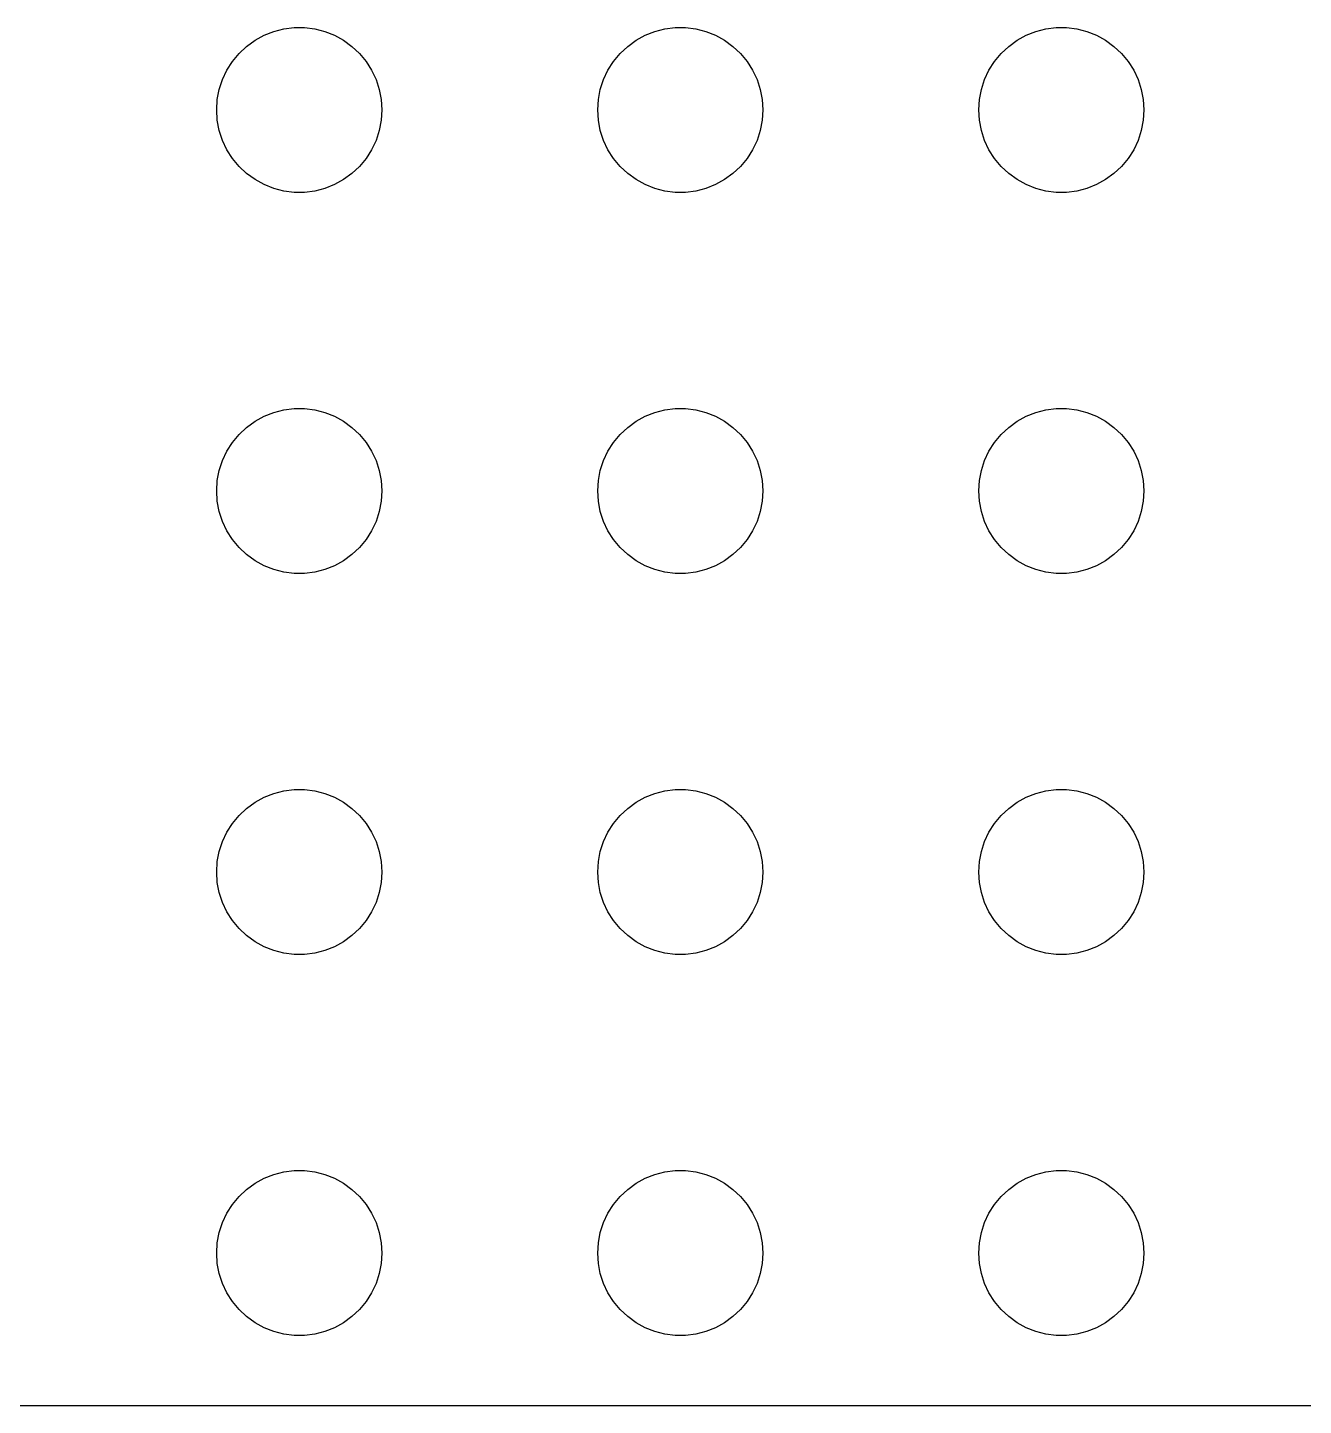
# Model space of a CAD drawing. Header units: metres. Extents: x 9 to 231, y 9 to 231.
# Drawn here: x 64.3 to 114.5, y 9 to 63.2 of the extents above; entities that cross this region are included whole.
import ezdxf

# ---------------------------------------------------------------- set-up
doc = ezdxf.new("R2010")
doc.units = ezdxf.units.M

msp = doc.modelspace()

# ---------------------------------------------------------------- linework, layer by layer
for p, q in [((73.2586, 62.7441), (73.6162, 62.9407)), ((73.6162, 62.9407), (73.9957, 63.0909)), ((73.9957, 63.0909), (74.391, 63.1924)), ((74.391, 63.1924), (74.7959, 63.2436)), ((74.7959, 63.2436), (75.2041, 63.2436)), ((75.2041, 63.2436), (75.609, 63.1924)), ((75.609, 63.1924), (76.0043, 63.0909)), ((76.0043, 63.0909), (76.3838, 62.9407)), ((76.3838, 62.9407), (76.7414, 62.7441)), ((88.2586, 62.7441), (88.6162, 62.9407)), ((88.6162, 62.9407), (88.9957, 63.0909)), ((88.9957, 63.0909), (89.391, 63.1924)), ((89.391, 63.1924), (89.7959, 63.2436)), ((89.7959, 63.2436), (90.2041, 63.2436)), ((90.2041, 63.2436), (90.609, 63.1924)), ((90.609, 63.1924), (91.0043, 63.0909)), ((91.0043, 63.0909), (91.3838, 62.9407)), ((91.3838, 62.9407), (91.7414, 62.7441)), ((103.259, 62.7441), (103.616, 62.9407)), ((103.616, 62.9407), (103.996, 63.0909)), ((103.996, 63.0909), (104.391, 63.1924)), ((104.391, 63.1924), (104.796, 63.2436)), ((104.796, 63.2436), (105.204, 63.2436)), ((105.204, 63.2436), (105.609, 63.1924)), ((105.609, 63.1924), (106.004, 63.0909)), ((106.004, 63.0909), (106.384, 62.9407)), ((106.384, 62.9407), (106.741, 62.7441)), ((72.6308, 62.2248), (72.9284, 62.5042)), ((72.9284, 62.5042), (73.2586, 62.7441)), ((76.7414, 62.7441), (77.0716, 62.5042)), ((77.0716, 62.5042), (77.3691, 62.2248)), ((87.6308, 62.2248), (87.9284, 62.5042)), ((87.9284, 62.5042), (88.2586, 62.7441)), ((91.7414, 62.7441), (92.0716, 62.5042)), ((92.0716, 62.5042), (92.3691, 62.2248)), ((102.631, 62.2248), (102.928, 62.5042)), ((102.928, 62.5042), (103.259, 62.7441)), ((106.741, 62.7441), (107.072, 62.5042)), ((107.072, 62.5042), (107.369, 62.2248)), ((72.152, 61.5657), (72.3707, 61.9103)), ((72.3707, 61.9103), (72.6308, 62.2248)), ((77.3691, 62.2248), (77.6293, 61.9103)), ((77.6293, 61.9103), (77.848, 61.5657)), ((87.152, 61.5657), (87.3707, 61.9103)), ((87.3707, 61.9103), (87.6308, 62.2248)), ((92.3691, 62.2248), (92.6293, 61.9103)), ((92.6293, 61.9103), (92.848, 61.5657)), ((102.152, 61.5657), (102.371, 61.9103)), ((102.371, 61.9103), (102.631, 62.2248)), ((107.369, 62.2248), (107.629, 61.9103)), ((107.629, 61.9103), (107.848, 61.5657)), ((71.9782, 61.1964), (72.152, 61.5657)), ((77.848, 61.5657), (78.0218, 61.1964)), ((86.9782, 61.1964), (87.152, 61.5657)), ((92.848, 61.5657), (93.0218, 61.1964)), ((101.978, 61.1964), (102.152, 61.5657)), ((107.848, 61.5657), (108.022, 61.1964)), ((71.7756, 60.4073), (71.8521, 60.8082)), ((71.8521, 60.8082), (71.9782, 61.1964)), ((78.0218, 61.1964), (78.1479, 60.8082)), ((78.1479, 60.8082), (78.2244, 60.4073)), ((86.7756, 60.4073), (86.8521, 60.8082)), ((86.8521, 60.8082), (86.9782, 61.1964)), ((93.0218, 61.1964), (93.1479, 60.8082)), ((93.1479, 60.8082), (93.2244, 60.4073)), ((101.776, 60.4073), (101.852, 60.8082)), ((101.852, 60.8082), (101.978, 61.1964)), ((108.022, 61.1964), (108.148, 60.8082)), ((108.148, 60.8082), (108.224, 60.4073)), ((71.75, 60), (71.7756, 60.4073)), ((78.2244, 60.4073), (78.25, 60)), ((86.75, 60), (86.7756, 60.4073)), ((93.2244, 60.4073), (93.25, 60)), ((101.75, 60), (101.776, 60.4073)), ((108.224, 60.4073), (108.25, 60)), ((71.7756, 59.5927), (71.75, 60)), ((78.25, 60), (78.2244, 59.5927)), ((86.7756, 59.5927), (86.75, 60)), ((93.25, 60), (93.2244, 59.5927)), ((101.776, 59.5927), (101.75, 60)), ((108.25, 60), (108.224, 59.5927)), ((71.8521, 59.1918), (71.7756, 59.5927)), ((71.9782, 58.8036), (71.8521, 59.1918)), ((78.1479, 59.1918), (78.0218, 58.8036)), ((78.2244, 59.5927), (78.1479, 59.1918)), ((86.8521, 59.1918), (86.7756, 59.5927)), ((86.9782, 58.8036), (86.8521, 59.1918)), ((93.1479, 59.1918), (93.0218, 58.8036)), ((93.2244, 59.5927), (93.1479, 59.1918)), ((101.852, 59.1918), (101.776, 59.5927)), ((101.978, 58.8036), (101.852, 59.1918)), ((108.148, 59.1918), (108.022, 58.8036)), ((108.224, 59.5927), (108.148, 59.1918)), ((72.152, 58.4343), (71.9782, 58.8036)), ((78.0218, 58.8036), (77.848, 58.4343)), ((87.152, 58.4343), (86.9782, 58.8036)), ((93.0218, 58.8036), (92.848, 58.4343)), ((102.152, 58.4343), (101.978, 58.8036)), ((108.022, 58.8036), (107.848, 58.4343)), ((72.3707, 58.0897), (72.152, 58.4343)), ((72.6308, 57.7752), (72.3707, 58.0897)), ((77.6293, 58.0897), (77.3691, 57.7752)), ((77.848, 58.4343), (77.6293, 58.0897)), ((87.3707, 58.0897), (87.152, 58.4343)), ((87.6308, 57.7752), (87.3707, 58.0897)), ((92.6293, 58.0897), (92.3691, 57.7752)), ((92.848, 58.4343), (92.6293, 58.0897)), ((102.371, 58.0897), (102.152, 58.4343)), ((102.631, 57.7752), (102.371, 58.0897)), ((107.629, 58.0897), (107.369, 57.7752)), ((107.848, 58.4343), (107.629, 58.0897)), ((72.9284, 57.4958), (72.6308, 57.7752)), ((77.3691, 57.7752), (77.0716, 57.4958)), ((87.9284, 57.4958), (87.6308, 57.7752)), ((92.3691, 57.7752), (92.0716, 57.4958)), ((102.928, 57.4958), (102.631, 57.7752)), ((107.369, 57.7752), (107.072, 57.4958)), ((73.2586, 57.2559), (72.9284, 57.4958)), ((73.6162, 57.0593), (73.2586, 57.2559)), ((73.9957, 56.9091), (73.6162, 57.0593)), ((76.3838, 57.0593), (76.0043, 56.9091)), ((76.7414, 57.2559), (76.3838, 57.0593)), ((77.0716, 57.4958), (76.7414, 57.2559)), ((88.2586, 57.2559), (87.9284, 57.4958)), ((88.6162, 57.0593), (88.2586, 57.2559)), ((88.9957, 56.9091), (88.6162, 57.0593)), ((91.3838, 57.0593), (91.0043, 56.9091)), ((91.7414, 57.2559), (91.3838, 57.0593)), ((92.0716, 57.4958), (91.7414, 57.2559)), ((103.259, 57.2559), (102.928, 57.4958)), ((103.616, 57.0593), (103.259, 57.2559)), ((103.996, 56.9091), (103.616, 57.0593)), ((106.384, 57.0593), (106.004, 56.9091)), ((106.741, 57.2559), (106.384, 57.0593)), ((107.072, 57.4958), (106.741, 57.2559)), ((74.391, 56.8076), (73.9957, 56.9091)), ((74.7959, 56.7564), (74.391, 56.8076)), ((75.2041, 56.7564), (74.7959, 56.7564)), ((75.609, 56.8076), (75.2041, 56.7564)), ((76.0043, 56.9091), (75.609, 56.8076)), ((89.391, 56.8076), (88.9957, 56.9091)), ((89.7959, 56.7564), (89.391, 56.8076)), ((90.2041, 56.7564), (89.7959, 56.7564)), ((90.609, 56.8076), (90.2041, 56.7564)), ((91.0043, 56.9091), (90.609, 56.8076)), ((104.391, 56.8076), (103.996, 56.9091)), ((104.796, 56.7564), (104.391, 56.8076)), ((105.204, 56.7564), (104.796, 56.7564)), ((105.609, 56.8076), (105.204, 56.7564)), ((106.004, 56.9091), (105.609, 56.8076)), ((72.9284, 47.5042), (73.2586, 47.7441)), ((73.2586, 47.7441), (73.6162, 47.9407)), ((73.6162, 47.9407), (73.9957, 48.0909)), ((73.9957, 48.0909), (74.391, 48.1924)), ((74.391, 48.1924), (74.7959, 48.2436)), ((74.7959, 48.2436), (75.2041, 48.2436)), ((75.2041, 48.2436), (75.609, 48.1924)), ((75.609, 48.1924), (76.0043, 48.0909)), ((76.0043, 48.0909), (76.3838, 47.9407)), ((76.3838, 47.9407), (76.7414, 47.7441)), ((76.7414, 47.7441), (77.0716, 47.5042)), ((87.9284, 47.5042), (88.2586, 47.7441)), ((88.2586, 47.7441), (88.6162, 47.9407)), ((88.6162, 47.9407), (88.9957, 48.0909)), ((88.9957, 48.0909), (89.391, 48.1924)), ((89.391, 48.1924), (89.7959, 48.2436)), ((89.7959, 48.2436), (90.2041, 48.2436)), ((90.2041, 48.2436), (90.609, 48.1924)), ((90.609, 48.1924), (91.0043, 48.0909)), ((91.0043, 48.0909), (91.3838, 47.9407)), ((91.3838, 47.9407), (91.7414, 47.7441)), ((91.7414, 47.7441), (92.0716, 47.5042)), ((102.928, 47.5042), (103.259, 47.7441)), ((103.259, 47.7441), (103.616, 47.9407)), ((103.616, 47.9407), (103.996, 48.0909)), ((103.996, 48.0909), (104.391, 48.1924)), ((104.391, 48.1924), (104.796, 48.2436)), ((104.796, 48.2436), (105.204, 48.2436)), ((105.204, 48.2436), (105.609, 48.1924)), ((105.609, 48.1924), (106.004, 48.0909)), ((106.004, 48.0909), (106.384, 47.9407)), ((106.384, 47.9407), (106.741, 47.7441)), ((106.741, 47.7441), (107.072, 47.5042)), ((72.3707, 46.9103), (72.6308, 47.2248)), ((72.6308, 47.2248), (72.9284, 47.5042)), ((77.0716, 47.5042), (77.3691, 47.2248)), ((77.3691, 47.2248), (77.6293, 46.9103)), ((87.3707, 46.9103), (87.6308, 47.2248)), ((87.6308, 47.2248), (87.9284, 47.5042)), ((92.0716, 47.5042), (92.3691, 47.2248)), ((92.3691, 47.2248), (92.6293, 46.9103)), ((102.371, 46.9103), (102.631, 47.2248)), ((102.631, 47.2248), (102.928, 47.5042)), ((107.072, 47.5042), (107.369, 47.2248)), ((107.369, 47.2248), (107.629, 46.9103)), ((72.152, 46.5657), (72.3707, 46.9103)), ((77.6293, 46.9103), (77.848, 46.5657)), ((87.152, 46.5657), (87.3707, 46.9103)), ((92.6293, 46.9103), (92.848, 46.5657)), ((102.152, 46.5657), (102.371, 46.9103)), ((107.629, 46.9103), (107.848, 46.5657)), ((71.8521, 45.8082), (71.9782, 46.1964)), ((71.9782, 46.1964), (72.152, 46.5657)), ((77.848, 46.5657), (78.0218, 46.1964)), ((78.0218, 46.1964), (78.1479, 45.8082)), ((86.8521, 45.8082), (86.9782, 46.1964)), ((86.9782, 46.1964), (87.152, 46.5657)), ((92.848, 46.5657), (93.0218, 46.1964)), ((93.0218, 46.1964), (93.1479, 45.8082)), ((101.852, 45.8082), (101.978, 46.1964)), ((101.978, 46.1964), (102.152, 46.5657)), ((107.848, 46.5657), (108.022, 46.1964)), ((108.022, 46.1964), (108.148, 45.8082)), ((71.7756, 45.4073), (71.8521, 45.8082)), ((78.1479, 45.8082), (78.2244, 45.4073)), ((86.7756, 45.4073), (86.8521, 45.8082)), ((93.1479, 45.8082), (93.2244, 45.4073)), ((101.776, 45.4073), (101.852, 45.8082)), ((108.148, 45.8082), (108.224, 45.4073)), ((71.75, 45), (71.7756, 45.4073)), ((78.2244, 45.4073), (78.25, 45)), ((86.75, 45), (86.7756, 45.4073)), ((93.2244, 45.4073), (93.25, 45)), ((101.75, 45), (101.776, 45.4073)), ((108.224, 45.4073), (108.25, 45)), ((71.7756, 44.5927), (71.75, 45)), ((71.8521, 44.1918), (71.7756, 44.5927)), ((78.2244, 44.5927), (78.1479, 44.1918)), ((78.25, 45), (78.2244, 44.5927)), ((86.7756, 44.5927), (86.75, 45)), ((86.8521, 44.1918), (86.7756, 44.5927)), ((93.2244, 44.5927), (93.1479, 44.1918)), ((93.25, 45), (93.2244, 44.5927)), ((101.776, 44.5927), (101.75, 45)), ((101.852, 44.1918), (101.776, 44.5927)), ((108.224, 44.5927), (108.148, 44.1918)), ((108.25, 45), (108.224, 44.5927)), ((71.9782, 43.8036), (71.8521, 44.1918)), ((78.1479, 44.1918), (78.0218, 43.8036)), ((86.9782, 43.8036), (86.8521, 44.1918)), ((93.1479, 44.1918), (93.0218, 43.8036)), ((101.978, 43.8036), (101.852, 44.1918)), ((108.148, 44.1918), (108.022, 43.8036)), ((72.152, 43.4343), (71.9782, 43.8036)), ((72.3707, 43.0897), (72.152, 43.4343)), ((77.848, 43.4343), (77.6293, 43.0897)), ((78.0218, 43.8036), (77.848, 43.4343)), ((87.152, 43.4343), (86.9782, 43.8036)), ((87.3707, 43.0897), (87.152, 43.4343)), ((92.848, 43.4343), (92.6293, 43.0897)), ((93.0218, 43.8036), (92.848, 43.4343)), ((102.152, 43.4343), (101.978, 43.8036)), ((102.371, 43.0897), (102.152, 43.4343)), ((107.848, 43.4343), (107.629, 43.0897)), ((108.022, 43.8036), (107.848, 43.4343)), ((72.6308, 42.7752), (72.3707, 43.0897)), ((77.6293, 43.0897), (77.3691, 42.7752)), ((87.6308, 42.7752), (87.3707, 43.0897)), ((92.6293, 43.0897), (92.3691, 42.7752)), ((102.631, 42.7752), (102.371, 43.0897)), ((107.629, 43.0897), (107.369, 42.7752)), ((72.9284, 42.4958), (72.6308, 42.7752)), ((73.2586, 42.2559), (72.9284, 42.4958)), ((77.0716, 42.4958), (76.7414, 42.2559)), ((77.3691, 42.7752), (77.0716, 42.4958)), ((87.9284, 42.4958), (87.6308, 42.7752)), ((88.2586, 42.2559), (87.9284, 42.4958)), ((92.0716, 42.4958), (91.7414, 42.2559)), ((92.3691, 42.7752), (92.0716, 42.4958)), ((102.928, 42.4958), (102.631, 42.7752)), ((103.259, 42.2559), (102.928, 42.4958)), ((107.072, 42.4958), (106.741, 42.2559)), ((107.369, 42.7752), (107.072, 42.4958)), ((73.6162, 42.0593), (73.2586, 42.2559)), ((73.9957, 41.9091), (73.6162, 42.0593)), ((74.391, 41.8076), (73.9957, 41.9091)), ((74.7959, 41.7564), (74.391, 41.8076)), ((75.609, 41.8076), (75.2041, 41.7564)), ((76.0043, 41.9091), (75.609, 41.8076)), ((76.3838, 42.0593), (76.0043, 41.9091)), ((76.7414, 42.2559), (76.3838, 42.0593)), ((88.6162, 42.0593), (88.2586, 42.2559)), ((88.9957, 41.9091), (88.6162, 42.0593)), ((89.391, 41.8076), (88.9957, 41.9091)), ((89.7959, 41.7564), (89.391, 41.8076)), ((90.609, 41.8076), (90.2041, 41.7564)), ((91.0043, 41.9091), (90.609, 41.8076)), ((91.3838, 42.0593), (91.0043, 41.9091)), ((91.7414, 42.2559), (91.3838, 42.0593)), ((103.616, 42.0593), (103.259, 42.2559)), ((103.996, 41.9091), (103.616, 42.0593)), ((104.391, 41.8076), (103.996, 41.9091)), ((104.796, 41.7564), (104.391, 41.8076)), ((105.609, 41.8076), (105.204, 41.7564)), ((106.004, 41.9091), (105.609, 41.8076)), ((106.384, 42.0593), (106.004, 41.9091)), ((106.741, 42.2559), (106.384, 42.0593)), ((75.2041, 41.7564), (74.7959, 41.7564)), ((90.2041, 41.7564), (89.7959, 41.7564)), ((105.204, 41.7564), (104.796, 41.7564)), ((73.6162, 32.9407), (73.9957, 33.0909)), ((73.9957, 33.0909), (74.391, 33.1924)), ((74.391, 33.1924), (74.7959, 33.2436)), ((74.7959, 33.2436), (75.2041, 33.2436)), ((75.2041, 33.2436), (75.609, 33.1924)), ((75.609, 33.1924), (76.0043, 33.0909)), ((76.0043, 33.0909), (76.3838, 32.9407)), ((88.6162, 32.9407), (88.9957, 33.0909)), ((88.9957, 33.0909), (89.391, 33.1924)), ((89.391, 33.1924), (89.7959, 33.2436)), ((89.7959, 33.2436), (90.2041, 33.2436)), ((90.2041, 33.2436), (90.609, 33.1924)), ((90.609, 33.1924), (91.0043, 33.0909)), ((91.0043, 33.0909), (91.3838, 32.9407)), ((103.616, 32.9407), (103.996, 33.0909)), ((103.996, 33.0909), (104.391, 33.1924)), ((104.391, 33.1924), (104.796, 33.2436)), ((104.796, 33.2436), (105.204, 33.2436)), ((105.204, 33.2436), (105.609, 33.1924)), ((105.609, 33.1924), (106.004, 33.0909)), ((106.004, 33.0909), (106.384, 32.9407)), ((72.9284, 32.5042), (73.2586, 32.7441)), ((73.2586, 32.7441), (73.6162, 32.9407)), ((76.3838, 32.9407), (76.7414, 32.7441)), ((76.7414, 32.7441), (77.0716, 32.5042)), ((87.9284, 32.5042), (88.2586, 32.7441)), ((88.2586, 32.7441), (88.6162, 32.9407)), ((91.3838, 32.9407), (91.7414, 32.7441)), ((91.7414, 32.7441), (92.0716, 32.5042)), ((102.928, 32.5042), (103.259, 32.7441)), ((103.259, 32.7441), (103.616, 32.9407)), ((106.384, 32.9407), (106.741, 32.7441)), ((106.741, 32.7441), (107.072, 32.5042)), ((72.3707, 31.9103), (72.6308, 32.2248)), ((72.6308, 32.2248), (72.9284, 32.5042)), ((77.0716, 32.5042), (77.3691, 32.2248)), ((77.3691, 32.2248), (77.6293, 31.9103)), ((87.3707, 31.9103), (87.6308, 32.2248)), ((87.6308, 32.2248), (87.9284, 32.5042)), ((92.0716, 32.5042), (92.3691, 32.2248)), ((92.3691, 32.2248), (92.6293, 31.9103)), ((102.371, 31.9103), (102.631, 32.2248)), ((102.631, 32.2248), (102.928, 32.5042)), ((107.072, 32.5042), (107.369, 32.2248)), ((107.369, 32.2248), (107.629, 31.9103)), ((71.9782, 31.1964), (72.152, 31.5657)), ((72.152, 31.5657), (72.3707, 31.9103)), ((77.6293, 31.9103), (77.848, 31.5657)), ((77.848, 31.5657), (78.0218, 31.1964)), ((86.9782, 31.1964), (87.152, 31.5657)), ((87.152, 31.5657), (87.3707, 31.9103)), ((92.6293, 31.9103), (92.848, 31.5657)), ((92.848, 31.5657), (93.0218, 31.1964)), ((101.978, 31.1964), (102.152, 31.5657)), ((102.152, 31.5657), (102.371, 31.9103)), ((107.629, 31.9103), (107.848, 31.5657)), ((107.848, 31.5657), (108.022, 31.1964)), ((71.8521, 30.8082), (71.9782, 31.1964)), ((78.0218, 31.1964), (78.1479, 30.8082)), ((86.8521, 30.8082), (86.9782, 31.1964)), ((93.0218, 31.1964), (93.1479, 30.8082)), ((101.852, 30.8082), (101.978, 31.1964)), ((108.022, 31.1964), (108.148, 30.8082)), ((71.75, 30), (71.7756, 30.4073)), ((71.7756, 30.4073), (71.8521, 30.8082)), ((78.1479, 30.8082), (78.2244, 30.4073)), ((78.2244, 30.4073), (78.25, 30)), ((86.75, 30), (86.7756, 30.4073)), ((86.7756, 30.4073), (86.8521, 30.8082)), ((93.1479, 30.8082), (93.2244, 30.4073)), ((93.2244, 30.4073), (93.25, 30)), ((101.75, 30), (101.776, 30.4073)), ((101.776, 30.4073), (101.852, 30.8082)), ((108.148, 30.8082), (108.224, 30.4073)), ((108.224, 30.4073), (108.25, 30)), ((71.7756, 29.5927), (71.75, 30)), ((78.25, 30), (78.2244, 29.5927)), ((86.7756, 29.5927), (86.75, 30)), ((93.25, 30), (93.2244, 29.5927)), ((101.776, 29.5927), (101.75, 30)), ((108.25, 30), (108.224, 29.5927)), ((71.8521, 29.1918), (71.7756, 29.5927)), ((78.2244, 29.5927), (78.1479, 29.1918)), ((86.8521, 29.1918), (86.7756, 29.5927)), ((93.2244, 29.5927), (93.1479, 29.1918)), ((101.852, 29.1918), (101.776, 29.5927)), ((108.224, 29.5927), (108.148, 29.1918)), ((71.9782, 28.8036), (71.8521, 29.1918)), ((72.152, 28.4343), (71.9782, 28.8036)), ((78.0218, 28.8036), (77.848, 28.4343)), ((78.1479, 29.1918), (78.0218, 28.8036)), ((86.9782, 28.8036), (86.8521, 29.1918)), ((87.152, 28.4343), (86.9782, 28.8036)), ((93.0218, 28.8036), (92.848, 28.4343)), ((93.1479, 29.1918), (93.0218, 28.8036)), ((101.978, 28.8036), (101.852, 29.1918)), ((102.152, 28.4343), (101.978, 28.8036)), ((108.022, 28.8036), (107.848, 28.4343)), ((108.148, 29.1918), (108.022, 28.8036)), ((72.3707, 28.0897), (72.152, 28.4343)), ((77.848, 28.4343), (77.6293, 28.0897)), ((87.3707, 28.0897), (87.152, 28.4343)), ((92.848, 28.4343), (92.6293, 28.0897)), ((102.371, 28.0897), (102.152, 28.4343)), ((107.848, 28.4343), (107.629, 28.0897)), ((72.6308, 27.7752), (72.3707, 28.0897)), ((72.9284, 27.4958), (72.6308, 27.7752)), ((77.3691, 27.7752), (77.0716, 27.4958)), ((77.6293, 28.0897), (77.3691, 27.7752)), ((87.6308, 27.7752), (87.3707, 28.0897)), ((87.9284, 27.4958), (87.6308, 27.7752)), ((92.3691, 27.7752), (92.0716, 27.4958)), ((92.6293, 28.0897), (92.3691, 27.7752)), ((102.631, 27.7752), (102.371, 28.0897)), ((102.928, 27.4958), (102.631, 27.7752)), ((107.369, 27.7752), (107.072, 27.4958)), ((107.629, 28.0897), (107.369, 27.7752)), ((73.2586, 27.2559), (72.9284, 27.4958)), ((73.6162, 27.0593), (73.2586, 27.2559)), ((76.7414, 27.2559), (76.3838, 27.0593)), ((77.0716, 27.4958), (76.7414, 27.2559)), ((88.2586, 27.2559), (87.9284, 27.4958)), ((88.6162, 27.0593), (88.2586, 27.2559)), ((91.7414, 27.2559), (91.3838, 27.0593)), ((92.0716, 27.4958), (91.7414, 27.2559)), ((103.259, 27.2559), (102.928, 27.4958)), ((103.616, 27.0593), (103.259, 27.2559)), ((106.741, 27.2559), (106.384, 27.0593)), ((107.072, 27.4958), (106.741, 27.2559)), ((73.9957, 26.9091), (73.6162, 27.0593)), ((74.391, 26.8076), (73.9957, 26.9091)), ((74.7959, 26.7564), (74.391, 26.8076)), ((75.2041, 26.7564), (74.7959, 26.7564)), ((75.609, 26.8076), (75.2041, 26.7564)), ((76.0043, 26.9091), (75.609, 26.8076)), ((76.3838, 27.0593), (76.0043, 26.9091)), ((88.9957, 26.9091), (88.6162, 27.0593)), ((89.391, 26.8076), (88.9957, 26.9091)), ((89.7959, 26.7564), (89.391, 26.8076)), ((90.2041, 26.7564), (89.7959, 26.7564)), ((90.609, 26.8076), (90.2041, 26.7564)), ((91.0043, 26.9091), (90.609, 26.8076)), ((91.3838, 27.0593), (91.0043, 26.9091)), ((103.996, 26.9091), (103.616, 27.0593)), ((104.391, 26.8076), (103.996, 26.9091)), ((104.796, 26.7564), (104.391, 26.8076)), ((105.204, 26.7564), (104.796, 26.7564)), ((105.609, 26.8076), (105.204, 26.7564)), ((106.004, 26.9091), (105.609, 26.8076)), ((106.384, 27.0593), (106.004, 26.9091)), ((73.2586, 17.7441), (73.6162, 17.9407)), ((73.6162, 17.9407), (73.9957, 18.0909)), ((73.9957, 18.0909), (74.391, 18.1924)), ((74.391, 18.1924), (74.7959, 18.2436)), ((74.7959, 18.2436), (75.2041, 18.2436)), ((75.2041, 18.2436), (75.609, 18.1924)), ((75.609, 18.1924), (76.0043, 18.0909)), ((76.0043, 18.0909), (76.3838, 17.9407)), ((76.3838, 17.9407), (76.7414, 17.7441)), ((88.2586, 17.7441), (88.6162, 17.9407)), ((88.6162, 17.9407), (88.9957, 18.0909)), ((88.9957, 18.0909), (89.391, 18.1924)), ((89.391, 18.1924), (89.7959, 18.2436)), ((89.7959, 18.2436), (90.2041, 18.2436)), ((90.2041, 18.2436), (90.609, 18.1924)), ((90.609, 18.1924), (91.0043, 18.0909)), ((91.0043, 18.0909), (91.3838, 17.9407)), ((91.3838, 17.9407), (91.7414, 17.7441)), ((103.259, 17.7441), (103.616, 17.9407)), ((103.616, 17.9407), (103.996, 18.0909)), ((103.996, 18.0909), (104.391, 18.1924)), ((104.391, 18.1924), (104.796, 18.2436)), ((104.796, 18.2436), (105.204, 18.2436)), ((105.204, 18.2436), (105.609, 18.1924)), ((105.609, 18.1924), (106.004, 18.0909)), ((106.004, 18.0909), (106.384, 17.9407)), ((106.384, 17.9407), (106.741, 17.7441)), ((72.6308, 17.2248), (72.9284, 17.5042)), ((72.9284, 17.5042), (73.2586, 17.7441)), ((76.7414, 17.7441), (77.0716, 17.5042)), ((77.0716, 17.5042), (77.3691, 17.2248)), ((87.6308, 17.2248), (87.9284, 17.5042)), ((87.9284, 17.5042), (88.2586, 17.7441)), ((91.7414, 17.7441), (92.0716, 17.5042)), ((92.0716, 17.5042), (92.3691, 17.2248)), ((102.631, 17.2248), (102.928, 17.5042)), ((102.928, 17.5042), (103.259, 17.7441)), ((106.741, 17.7441), (107.072, 17.5042)), ((107.072, 17.5042), (107.369, 17.2248)), ((72.152, 16.5657), (72.3707, 16.9103)), ((72.3707, 16.9103), (72.6308, 17.2248)), ((77.3691, 17.2248), (77.6293, 16.9103)), ((77.6293, 16.9103), (77.848, 16.5657)), ((87.152, 16.5657), (87.3707, 16.9103)), ((87.3707, 16.9103), (87.6308, 17.2248)), ((92.3691, 17.2248), (92.6293, 16.9103)), ((92.6293, 16.9103), (92.848, 16.5657)), ((102.152, 16.5657), (102.371, 16.9103)), ((102.371, 16.9103), (102.631, 17.2248)), ((107.369, 17.2248), (107.629, 16.9103)), ((107.629, 16.9103), (107.848, 16.5657)), ((71.9782, 16.1964), (72.152, 16.5657)), ((77.848, 16.5657), (78.0218, 16.1964)), ((86.9782, 16.1964), (87.152, 16.5657)), ((92.848, 16.5657), (93.0218, 16.1964)), ((101.978, 16.1964), (102.152, 16.5657)), ((107.848, 16.5657), (108.022, 16.1964)), ((71.7756, 15.4073), (71.8521, 15.8082)), ((71.8521, 15.8082), (71.9782, 16.1964)), ((78.0218, 16.1964), (78.1479, 15.8082)), ((78.1479, 15.8082), (78.2244, 15.4073)), ((86.7756, 15.4073), (86.8521, 15.8082)), ((86.8521, 15.8082), (86.9782, 16.1964)), ((93.0218, 16.1964), (93.1479, 15.8082)), ((93.1479, 15.8082), (93.2244, 15.4073)), ((101.776, 15.4073), (101.852, 15.8082)), ((101.852, 15.8082), (101.978, 16.1964)), ((108.022, 16.1964), (108.148, 15.8082)), ((108.148, 15.8082), (108.224, 15.4073)), ((71.75, 15), (71.7756, 15.4073)), ((78.2244, 15.4073), (78.25, 15)), ((86.75, 15), (86.7756, 15.4073)), ((93.2244, 15.4073), (93.25, 15)), ((101.75, 15), (101.776, 15.4073)), ((108.224, 15.4073), (108.25, 15)), ((71.7756, 14.5927), (71.75, 15)), ((78.25, 15), (78.2244, 14.5927)), ((86.7756, 14.5927), (86.75, 15)), ((93.25, 15), (93.2244, 14.5927)), ((101.776, 14.5927), (101.75, 15)), ((108.25, 15), (108.224, 14.5927)), ((71.8521, 14.1918), (71.7756, 14.5927)), ((71.9782, 13.8036), (71.8521, 14.1918)), ((78.1479, 14.1918), (78.0218, 13.8036)), ((78.2244, 14.5927), (78.1479, 14.1918)), ((86.8521, 14.1918), (86.7756, 14.5927)), ((86.9782, 13.8036), (86.8521, 14.1918)), ((93.1479, 14.1918), (93.0218, 13.8036)), ((93.2244, 14.5927), (93.1479, 14.1918)), ((101.852, 14.1918), (101.776, 14.5927)), ((101.978, 13.8036), (101.852, 14.1918)), ((108.148, 14.1918), (108.022, 13.8036)), ((108.224, 14.5927), (108.148, 14.1918)), ((72.152, 13.4343), (71.9782, 13.8036)), ((78.0218, 13.8036), (77.848, 13.4343)), ((87.152, 13.4343), (86.9782, 13.8036)), ((93.0218, 13.8036), (92.848, 13.4343)), ((102.152, 13.4343), (101.978, 13.8036)), ((108.022, 13.8036), (107.848, 13.4343)), ((72.3707, 13.0897), (72.152, 13.4343)), ((72.6308, 12.7752), (72.3707, 13.0897)), ((77.6293, 13.0897), (77.3691, 12.7752)), ((77.848, 13.4343), (77.6293, 13.0897)), ((87.3707, 13.0897), (87.152, 13.4343)), ((87.6308, 12.7752), (87.3707, 13.0897)), ((92.6293, 13.0897), (92.3691, 12.7752)), ((92.848, 13.4343), (92.6293, 13.0897)), ((102.371, 13.0897), (102.152, 13.4343)), ((102.631, 12.7752), (102.371, 13.0897)), ((107.629, 13.0897), (107.369, 12.7752)), ((107.848, 13.4343), (107.629, 13.0897)), ((72.9284, 12.4958), (72.6308, 12.7752)), ((73.2586, 12.2559), (72.9284, 12.4958)), ((77.0716, 12.4958), (76.7414, 12.2559)), ((77.3691, 12.7752), (77.0716, 12.4958)), ((87.9284, 12.4958), (87.6308, 12.7752)), ((88.2586, 12.2559), (87.9284, 12.4958)), ((92.0716, 12.4958), (91.7414, 12.2559)), ((92.3691, 12.7752), (92.0716, 12.4958)), ((102.928, 12.4958), (102.631, 12.7752)), ((103.259, 12.2559), (102.928, 12.4958)), ((107.072, 12.4958), (106.741, 12.2559)), ((107.369, 12.7752), (107.072, 12.4958)), ((73.6162, 12.0593), (73.2586, 12.2559)), ((73.9957, 11.9091), (73.6162, 12.0593)), ((76.3838, 12.0593), (76.0043, 11.9091)), ((76.7414, 12.2559), (76.3838, 12.0593)), ((88.6162, 12.0593), (88.2586, 12.2559)), ((88.9957, 11.9091), (88.6162, 12.0593)), ((91.3838, 12.0593), (91.0043, 11.9091)), ((91.7414, 12.2559), (91.3838, 12.0593)), ((103.616, 12.0593), (103.259, 12.2559)), ((103.996, 11.9091), (103.616, 12.0593)), ((106.384, 12.0593), (106.004, 11.9091)), ((106.741, 12.2559), (106.384, 12.0593)), ((74.391, 11.8076), (73.9957, 11.9091)), ((74.7959, 11.7564), (74.391, 11.8076)), ((75.2041, 11.7564), (74.7959, 11.7564)), ((75.609, 11.8076), (75.2041, 11.7564)), ((76.0043, 11.9091), (75.609, 11.8076)), ((89.391, 11.8076), (88.9957, 11.9091)), ((89.7959, 11.7564), (89.391, 11.8076)), ((90.2041, 11.7564), (89.7959, 11.7564)), ((90.609, 11.8076), (90.2041, 11.7564)), ((91.0043, 11.9091), (90.609, 11.8076)), ((104.391, 11.8076), (103.996, 11.9091)), ((104.796, 11.7564), (104.391, 11.8076)), ((105.204, 11.7564), (104.796, 11.7564)), ((105.609, 11.8076), (105.204, 11.7564)), ((106.004, 11.9091), (105.609, 11.8076)), ((14, 9), (226, 9))]:
    msp.add_line(p, q)

doc.saveas('drawing.dxf')
